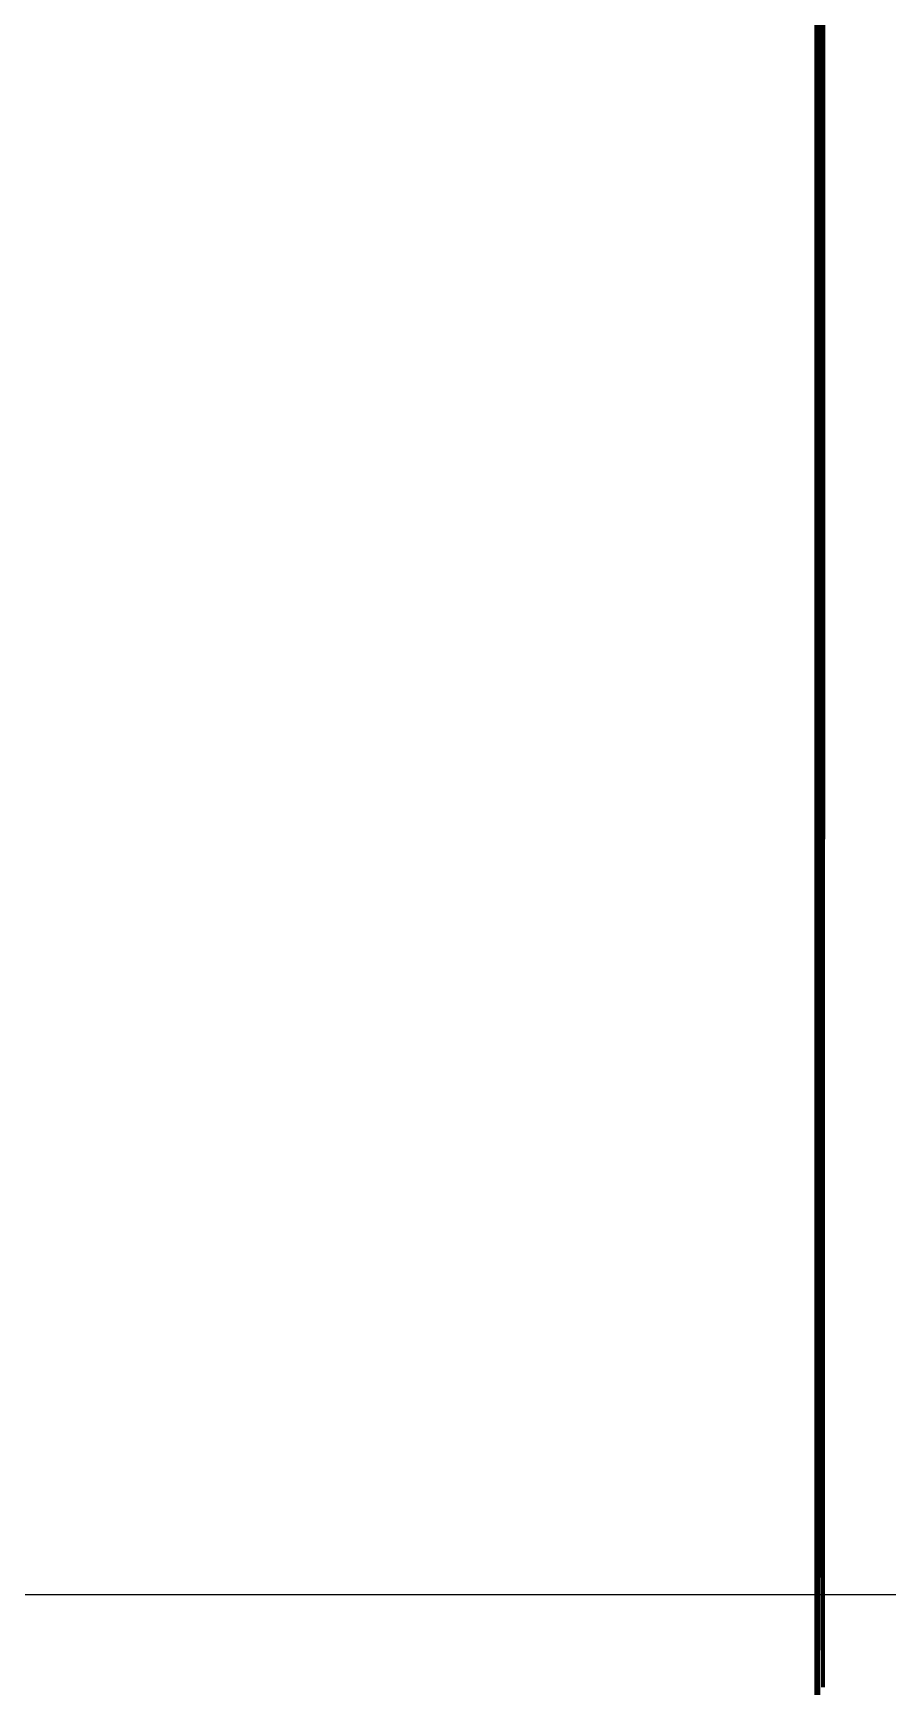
# Model space of a CAD drawing. Header units: millimetres. Extents: x 4307 to 31003, y 2809 to 20009.
# Drawn here: x 17889 to 17958.6, y 8530.5 to 8665 of the extents above; entities that cross this region are included whole.
import ezdxf

# ---------------------------------------------------------------- set-up
doc = ezdxf.new("R2010")
doc.units = ezdxf.units.MM
doc.layers.add('ProfileEdges', color=7, linetype='Continuous')

msp = doc.modelspace()

# ---------------------------------------------------------------- linework, layer by layer
msp.add_lwpolyline([(17159.58, 9782.64), (19682.84, 9782.64), (19682.84, 8537.98), (17159.58, 8537.98)], close=True)
at = {"layer": 'ProfileEdges', "lineweight": 211}
for p, q in [((17952.92, 8530.52), (17952.94, 8780.64)), ((17952.79, 8530.54), (17952.81, 8780.37)), ((17953.05, 8554.13), (17953.05, 8780.4)), ((17953.15, 8780.41), (17953.15, 8554.12)), ((17953.35, 8530.46), (17953.36, 8780.32)), ((17953.05, 8554.13), (17952.92, 8530.52)), ((17953.15, 8554.12), (17953.05, 8554.13)), ((17952.76, 8512.24), (17952.79, 8530.54)), ((17952.92, 8530.52), (17952.89, 8512.21))]:
    msp.add_line(p, q, dxfattribs=at)

doc.saveas('drawing.dxf')
